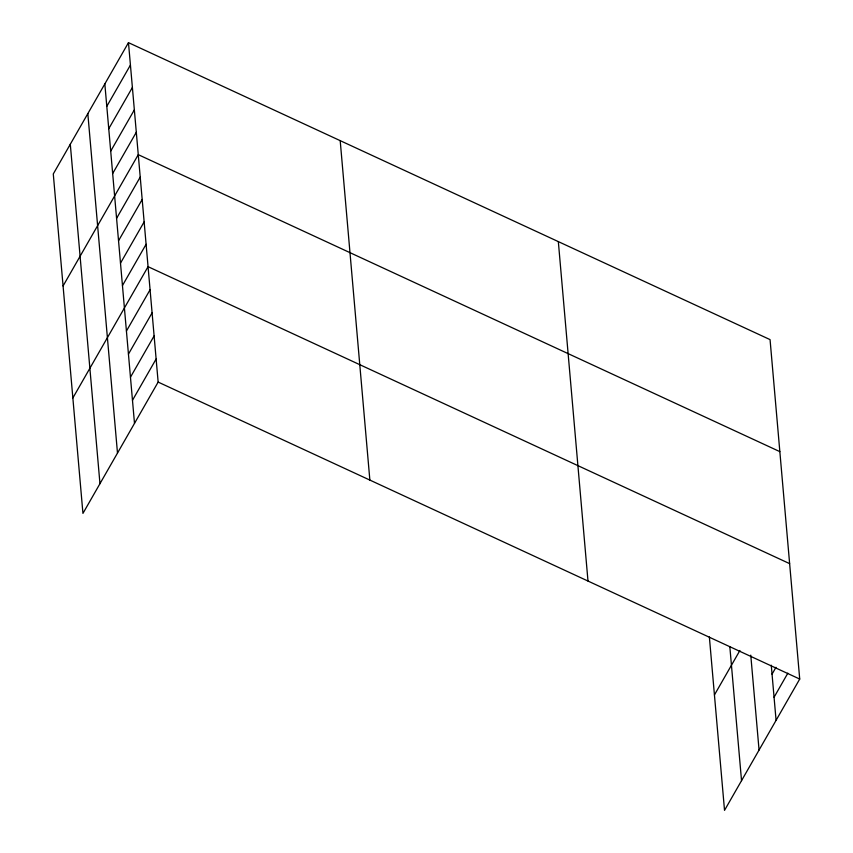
<?xml version="1.0" encoding="UTF-8"?>
<svg xmlns="http://www.w3.org/2000/svg" width="853" height="853" viewBox="0 0 853 853"><rect width="100%" height="100%" fill="white"/><g stroke="black" fill="none" stroke-linecap="round" stroke-linejoin="round"><path stroke-width="1.28" d="M128.472 42.65L53.281 173.948L82.944 513.389L158.146 382.08L128.472 42.65L770.056 339.611L799.719 679.052L724.528 810.35L709.365 636.956M106.796 106.337L130.434 65.052M108.747 128.739L132.396 87.454M110.709 151.141L134.347 109.856M112.671 173.543L136.309 132.258M63.069 285.968L138.271 154.66L779.845 451.632M116.584 218.347L140.223 177.061M118.546 240.749L142.184 199.474M120.497 263.15L144.136 221.876M122.459 285.552L146.098 244.278M72.857 397.978L148.059 266.68L789.633 563.641M126.436 331.039L150.075 289.753M128.451 354.123L152.09 312.838M130.466 377.207L154.105 335.922M132.482 400.281L156.12 359.006M714.441 694.939L739.892 650.498M772.04 674.169L775.985 667.291M774.055 697.253L787.852 673.166M158.146 382.08L799.719 679.052M771.261 665.191L776.081 720.337M750.768 655.147L759.063 750.043M729.837 646.787L741.534 780.644M558.331 241.612L587.994 581.053M340.198 140.649L369.861 480.079M104.834 83.935L134.497 423.365M87.827 113.641L117.49 453.071M70.298 144.242L99.961 483.683"/></g></svg>
